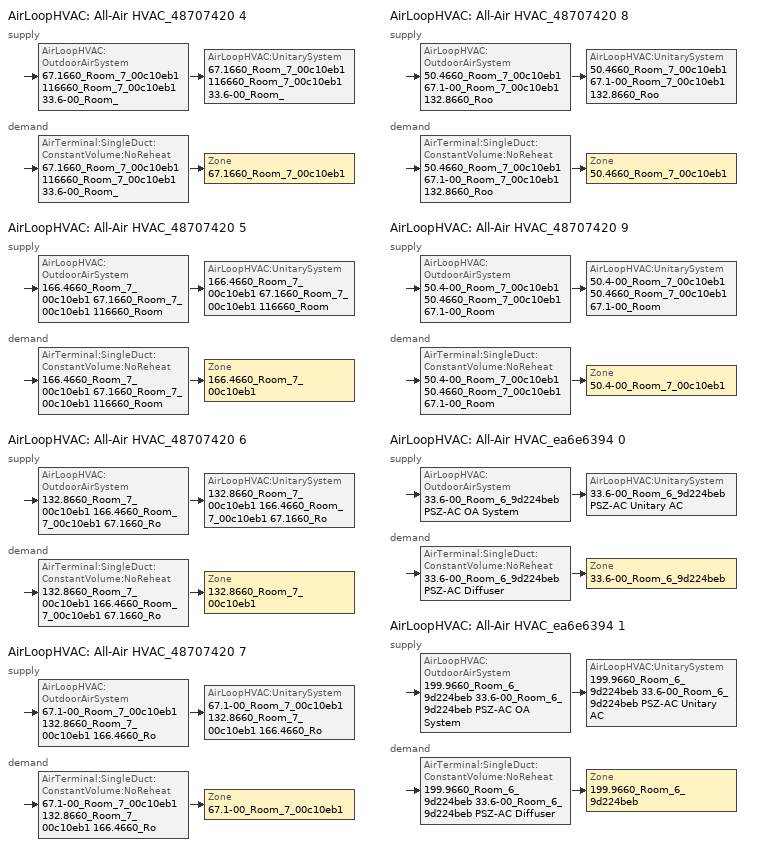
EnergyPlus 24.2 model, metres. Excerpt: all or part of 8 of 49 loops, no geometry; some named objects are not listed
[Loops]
AirLoopHVAC 'All-Air HVAC_48707420 4'
 supply: AirLoopHVAC:OutdoorAirSystem '67.1660_Room_7_00c10eb1 116660_Room_7_00c10eb1 33.6-00_Room_7_00c10eb1 16.8-00_Room_7_00c10eb1 33.6660_Room_7_00c10eb1 PSZ-AC OA System' > AirLoopHVAC:UnitarySystem '67.1660_Room_7_00c10eb1 116660_Room_7_00c10eb1 33.6-00_Room_7_00c10eb1 16.8-00_Room_7_00c10eb1 33.6660_Room_7_00c10eb1 PSZ-AC Unitary AC'
 demand: AirTerminal:SingleDuct:ConstantVolume:NoReheat '67.1660_Room_7_00c10eb1 116660_Room_7_00c10eb1 33.6-00_Room_7_00c10eb1 16.8-00_Room_7_00c10eb1 33.6660_Room_7_00c10eb1 PSZ-AC Diffuser' > Zone '67.1660_Room_7_00c10eb1'
AirLoopHVAC 'All-Air HVAC_48707420 5'
 supply: AirLoopHVAC:OutdoorAirSystem '166.4660_Room_7_00c10eb1 67.1660_Room_7_00c10eb1 116660_Room_7_00c10eb1 33.6-00_Room_7_00c10eb1 16.8-00_Room_7_00c10eb1 33.6660_Room_7_00c10eb1 PSZ-AC OA System' > AirLoopHVAC:UnitarySystem '166.4660_Room_7_00c10eb1 67.1660_Room_7_00c10eb1 116660_Room_7_00c10eb1 33.6-00_Room_7_00c10eb1 16.8-00_Room_7_00c10eb1 33.6660_Room_7_00c10eb1 PSZ-AC Unitary AC'
 demand: AirTerminal:SingleDuct:ConstantVolume:NoReheat '166.4660_Room_7_00c10eb1 67.1660_Room_7_00c10eb1 116660_Room_7_00c10eb1 33.6-00_Room_7_00c10eb1 16.8-00_Room_7_00c10eb1 33.6660_Room_7_00c10eb1 PSZ-AC Diffuser' > Zone '166.4660_Room_7_00c10eb1'
AirLoopHVAC 'All-Air HVAC_48707420 6'
 supply: AirLoopHVAC:OutdoorAirSystem '132.8660_Room_7_00c10eb1 166.4660_Room_7_00c10eb1 67.1660_Room_7_00c10eb1 116660_Room_7_00c10eb1 33.6-00_Room_7_00c10eb1 16.8-00_Room_7_00c10eb1 33.6660_Room_7_00c10eb1 PSZ-AC OA System' > AirLoopHVAC:UnitarySystem '132.8660_Room_7_00c10eb1 166.4660_Room_7_00c10eb1 67.1660_Room_7_00c10eb1 116660_Room_7_00c10eb1 33.6-00_Room_7_00c10eb1 16.8-00_Room_7_00c10eb1 33.6660_Room_7_00c10eb1 PSZ-AC Unitary AC'
 demand: AirTerminal:SingleDuct:ConstantVolume:NoReheat '132.8660_Room_7_00c10eb1 166.4660_Room_7_00c10eb1 67.1660_Room_7_00c10eb1 116660_Room_7_00c10eb1 33.6-00_Room_7_00c10eb1 16.8-00_Room_7_00c10eb1 33.6660_Room_7_00c10eb1 PSZ-AC Diffuser' > Zone '132.8660_Room_7_00c10eb1'
AirLoopHVAC 'All-Air HVAC_48707420 7'
 supply: AirLoopHVAC:OutdoorAirSystem '67.1-00_Room_7_00c10eb1 132.8660_Room_7_00c10eb1 166.4660_Room_7_00c10eb1 67.1660_Room_7_00c10eb1 116660_Room_7_00c10eb1 33.6-00_Room_7_00c10eb1 16.8-00_Room_7_00c10eb1 33.6660_Room_7_00c10eb1 PSZ-AC OA System' > AirLoopHVAC:UnitarySystem '67.1-00_Room_7_00c10eb1 132.8660_Room_7_00c10eb1 166.4660_Room_7_00c10eb1 67.1660_Room_7_00c10eb1 116660_Room_7_00c10eb1 33.6-00_Room_7_00c10eb1 16.8-00_Room_7_00c10eb1 33.6660_Room_7_00c10eb1 PSZ-AC Unitary AC'
 demand: AirTerminal:SingleDuct:ConstantVolume:NoReheat '67.1-00_Room_7_00c10eb1 132.8660_Room_7_00c10eb1 166.4660_Room_7_00c10eb1 67.1660_Room_7_00c10eb1 116660_Room_7_00c10eb1 33.6-00_Room_7_00c10eb1 16.8-00_Room_7_00c10eb1 33.6660_Room_7_00c10eb1 PSZ-AC Diffuser' > Zone '67.1-00_Room_7_00c10eb1'
AirLoopHVAC 'All-Air HVAC_48707420 8'
 supply: AirLoopHVAC:OutdoorAirSystem '50.4660_Room_7_00c10eb1 67.1-00_Room_7_00c10eb1 132.8660_Room_7_00c10eb1 166.4660_Room_7_00c10eb1 67.1660_Room_7_00c10eb1 116660_Room_7_00c10eb1 33.6-00_Room_7_00c10eb1 16.8-00_Room_7_00c10eb1 33.6660_Room_7_00c10eb1 PSZ-AC OA System' > AirLoopHVAC:UnitarySystem '50.4660_Room_7_00c10eb1 67.1-00_Room_7_00c10eb1 132.8660_Room_7_00c10eb1 166.4660_Room_7_00c10eb1 67.1660_Room_7_00c10eb1 116660_Room_7_00c10eb1 33.6-00_Room_7_00c10eb1 16.8-00_Room_7_00c10eb1 33.6660_Room_7_00c10eb1 PSZ-AC Unitary AC'
 demand: AirTerminal:SingleDuct:ConstantVolume:NoReheat '50.4660_Room_7_00c10eb1 67.1-00_Room_7_00c10eb1 132.8660_Room_7_00c10eb1 166.4660_Room_7_00c10eb1 67.1660_Room_7_00c10eb1 116660_Room_7_00c10eb1 33.6-00_Room_7_00c10eb1 16.8-00_Room_7_00c10eb1 33.6660_Room_7_00c10eb1 PSZ-AC Diffuser' > Zone '50.4660_Room_7_00c10eb1'
AirLoopHVAC 'All-Air HVAC_48707420 9'
 supply: AirLoopHVAC:OutdoorAirSystem '50.4-00_Room_7_00c10eb1 50.4660_Room_7_00c10eb1 67.1-00_Room_7_00c10eb1 132.8660_Room_7_00c10eb1 166.4660_Room_7_00c10eb1 67.1660_Room_7_00c10eb1 116660_Room_7_00c10eb1 33.6-00_Room_7_00c10eb1 16.8-00_Room_7_00c10eb1 33.6660_Room_7_00c10eb1 PSZ-AC OA System' > AirLoopHVAC:UnitarySystem '50.4-00_Room_7_00c10eb1 50.4660_Room_7_00c10eb1 67.1-00_Room_7_00c10eb1 132.8660_Room_7_00c10eb1 166.4660_Room_7_00c10eb1 67.1660_Room_7_00c10eb1 116660_Room_7_00c10eb1 33.6-00_Room_7_00c10eb1 16.8-00_Room_7_00c10eb1 33.6660_Room_7_00c10eb1 PSZ-AC Unitary AC'
 demand: AirTerminal:SingleDuct:ConstantVolume:NoReheat '50.4-00_Room_7_00c10eb1 50.4660_Room_7_00c10eb1 67.1-00_Room_7_00c10eb1 132.8660_Room_7_00c10eb1 166.4660_Room_7_00c10eb1 67.1660_Room_7_00c10eb1 116660_Room_7_00c10eb1 33.6-00_Room_7_00c10eb1 16.8-00_Room_7_00c10eb1 33.6660_Room_7_00c10eb1 PSZ-AC Diffuser' > Zone '50.4-00_Room_7_00c10eb1'
AirLoopHVAC 'All-Air HVAC_ea6e6394 0'
 supply: AirLoopHVAC:OutdoorAirSystem '33.6-00_Room_6_9d224beb PSZ-AC OA System' > AirLoopHVAC:UnitarySystem '33.6-00_Room_6_9d224beb PSZ-AC Unitary AC'
 demand: AirTerminal:SingleDuct:ConstantVolume:NoReheat '33.6-00_Room_6_9d224beb PSZ-AC Diffuser' > Zone '33.6-00_Room_6_9d224beb'
AirLoopHVAC 'All-Air HVAC_ea6e6394 1'
 supply: AirLoopHVAC:OutdoorAirSystem '199.9660_Room_6_9d224beb 33.6-00_Room_6_9d224beb PSZ-AC OA System' > AirLoopHVAC:UnitarySystem '199.9660_Room_6_9d224beb 33.6-00_Room_6_9d224beb PSZ-AC Unitary AC'
 demand: AirTerminal:SingleDuct:ConstantVolume:NoReheat '199.9660_Room_6_9d224beb 33.6-00_Room_6_9d224beb PSZ-AC Diffuser' > Zone '199.9660_Room_6_9d224beb'
[ZoneControl:Thermostat] Temperature Difference Between Cutout And Setpoint {deltaC}=0
Name | Zone or ZoneList | Control Type Schedule | Control 1
132.8660_Room_7_00c10eb1 Thermostat | 132.8660_Room_7_00c10eb1 | 132.8660_Room_7_00c10eb1 Thermostat Schedule | Setpoint_bbafeea7..132.8660_Room_7_00c10eb1
166.4660_Room_7_00c10eb1 Thermostat | 166.4660_Room_7_00c10eb1 | 166.4660_Room_7_00c10eb1 Thermostat Schedule | Setpoint_bbafeea7..166.4660_Room_7_00c10eb1
199.9660_Room_6_9d224beb Thermostat | 199.9660_Room_6_9d224beb | 199.9660_Room_6_9d224beb Thermostat Schedule | Setpoint_bbafeea7..199.9660_Room_6_9d224beb
33.6-00_Room_6_9d224beb Thermostat | 33.6-00_Room_6_9d224beb | 33.6-00_Room_6_9d224beb Thermostat Schedule | Setpoint_bbafeea7..33.6-00_Room_6_9d224beb
50.4-00_Room_7_00c10eb1 Thermostat | 50.4-00_Room_7_00c10eb1 | 50.4-00_Room_7_00c10eb1 Thermostat Schedule | Setpoint_bbafeea7..50.4-00_Room_7_00c10eb1
50.4660_Room_7_00c10eb1 Thermostat | 50.4660_Room_7_00c10eb1 | 50.4660_Room_7_00c10eb1 Thermostat Schedule | Setpoint_bbafeea7..50.4660_Room_7_00c10eb1
67.1-00_Room_7_00c10eb1 Thermostat | 67.1-00_Room_7_00c10eb1 | 67.1-00_Room_7_00c10eb1 Thermostat Schedule | Setpoint_bbafeea7..67.1-00_Room_7_00c10eb1
67.1660_Room_7_00c10eb1 Thermostat | 67.1660_Room_7_00c10eb1 | 67.1660_Room_7_00c10eb1 Thermostat Schedule | Setpoint_bbafeea7..67.1660_Room_7_00c10eb1
[ThermostatSetpoint:DualSetpoint] Heating Setpoint Temperature Schedule=17_heating_sch; Cooling Setpoint Temperature Schedule=17_cooling_sch
Setpoint_bbafeea7..132.8660_Room_7_00c10eb1; Setpoint_bbafeea7..166.4660_Room_7_00c10eb1; Setpoint_bbafeea7..199.9660_Room_6_9d224beb; Setpoint_bbafeea7..33.6-00_Room_6_9d224beb; Setpoint_bbafeea7..50.4-00_Room_7_00c10eb1; Setpoint_bbafeea7..50.4660_Room_7_00c10eb1; Setpoint_bbafeea7..67.1-00_Room_7_00c10eb1; Setpoint_bbafeea7..67.1660_Room_7_00c10eb1
[AirTerminal:SingleDuct:ConstantVolume:NoReheat] Availability Schedule=Always On Discrete; Maximum Air Flow Rate {m3/s}=AutoSize
132.8660_Room_7_00c10eb1 166.4660_Room_7_00c10eb1 67.1660_Room_7_00c10eb1 116660_Room_7_00c10eb1 33.6-00_Room_7_00c10eb1 16.8-00_Room_7_00c10eb1 33.6660_Room_7_00c10eb1 PSZ-AC Diffuser; 166.4660_Room_7_00c10eb1 67.1660_Room_7_00c10eb1 116660_Room_7_00c10eb1 33.6-00_Room_7_00c10eb1 16.8-00_Room_7_00c10eb1 33.6660_Room_7_00c10eb1 PSZ-AC Diffuser; 199.9660_Room_6_9d224beb 33.6-00_Room_6_9d224beb PSZ-AC Diffuser; 33.6-00_Room_6_9d224beb PSZ-AC Diffuser; 50.4-00_Room_7_00c10eb1 50.4660_Room_7_00c10eb1 67.1-00_Room_7_00c10eb1 132.8660_Room_7_00c10eb1 166.4660_Room_7_00c10eb1 67.1660_Room_7_00c10eb1 116660_Room_7_00c10eb1 33.6-00_Room_7_00c10eb1 16.8-00_Room_7_00c10eb1 33.6660_Room_7_00c10eb1 PSZ-AC Diffuser; 50.4660_Room_7_00c10eb1 67.1-00_Room_7_00c10eb1 132.8660_Room_7_00c10eb1 166.4660_Room_7_00c10eb1 67.1660_Room_7_00c10eb1 116660_Room_7_00c10eb1 33.6-00_Room_7_00c10eb1 16.8-00_Room_7_00c10eb1 33.6660_Room_7_00c10eb1 PSZ-AC Diffuser; 67.1-00_Room_7_00c10eb1 132.8660_Room_7_00c10eb1 166.4660_Room_7_00c10eb1 67.1660_Room_7_00c10eb1 116660_Room_7_00c10eb1 33.6-00_Room_7_00c10eb1 16.8-00_Room_7_00c10eb1 33.6660_Room_7_00c10eb1 PSZ-AC Diffuser; 67.1660_Room_7_00c10eb1 116660_Room_7_00c10eb1 33.6-00_Room_7_00c10eb1 16.8-00_Room_7_00c10eb1 33.6660_Room_7_00c10eb1 PSZ-AC Diffuser
[Zone equipment]
132.8660_Room_7_00c10eb1: 132.8660_Room_7_00c10eb1 166.4660_Room_7_00c10eb1 67.1660_Room_7_00c10eb1 116660_Room_7_00c10eb1 33.6-00_Room_7_00c10eb1 16.8-00_Room_7_00c10eb1 33.6660_Room_7_00c10eb1 PSZ-AC Diffuser
166.4660_Room_7_00c10eb1: 166.4660_Room_7_00c10eb1 67.1660_Room_7_00c10eb1 116660_Room_7_00c10eb1 33.6-00_Room_7_00c10eb1 16.8-00_Room_7_00c10eb1 33.6660_Room_7_00c10eb1 PSZ-AC Diffuser
199.9660_Room_6_9d224beb: 199.9660_Room_6_9d224beb 33.6-00_Room_6_9d224beb PSZ-AC Diffuser
33.6-00_Room_6_9d224beb: 33.6-00_Room_6_9d224beb PSZ-AC Diffuser
50.4-00_Room_7_00c10eb1: 50.4-00_Room_7_00c10eb1 50.4660_Room_7_00c10eb1 67.1-00_Room_7_00c10eb1 132.8660_Room_7_00c10eb1 166.4660_Room_7_00c10eb1 67.1660_Room_7_00c10eb1 116660_Room_7_00c10eb1 33.6-00_Room_7_00c10eb1 16.8-00_Room_7_00c10eb1 33.6660_Room_7_00c10eb1 PSZ-AC Diffuser
50.4660_Room_7_00c10eb1: 50.4660_Room_7_00c10eb1 67.1-00_Room_7_00c10eb1 132.8660_Room_7_00c10eb1 166.4660_Room_7_00c10eb1 67.1660_Room_7_00c10eb1 116660_Room_7_00c10eb1 33.6-00_Room_7_00c10eb1 16.8-00_Room_7_00c10eb1 33.6660_Room_7_00c10eb1 PSZ-AC Diffuser
67.1-00_Room_7_00c10eb1: 67.1-00_Room_7_00c10eb1 132.8660_Room_7_00c10eb1 166.4660_Room_7_00c10eb1 67.1660_Room_7_00c10eb1 116660_Room_7_00c10eb1 33.6-00_Room_7_00c10eb1 16.8-00_Room_7_00c10eb1 33.6660_Room_7_00c10eb1 PSZ-AC Diffuser
67.1660_Room_7_00c10eb1: 67.1660_Room_7_00c10eb1 116660_Room_7_00c10eb1 33.6-00_Room_7_00c10eb1 16.8-00_Room_7_00c10eb1 33.6660_Room_7_00c10eb1 PSZ-AC Diffuser
[Sizing:Zone] Zone Cooling Design Supply Air Temperature Input Method=SupplyAirTemperature; Zone Cooling Design Supply Air Temperature {C}=12.7778; Zone Cooling Design Supply Air Temperature Difference {deltaC}=11.11; Zone Heating Design Supply Air Temperature Input Method=SupplyAirTemperature; Zone Heating Design Supply Air Temperature {C}=50; Zone Heating Design Supply Air Temperature Difference {deltaC}=11.11; Zone Cooling Design Supply Air Humidity Ratio {kgWater/kgDryAir}=0.0085; Zone Heating Design Supply Air Humidity Ratio {kgWater/kgDryAir}=0.008; Cooling Design Air Flow Method=DesignDay; Cooling Design Air Flow Rate {m3/s}=0; Cooling Minimum Air Flow per Zone Floor Area {m3/s-m2}=0.000762; Cooling Minimum Air Flow {m3/s}=0; Cooling Minimum Air Flow Fraction=0; Heating Design Air Flow Method=DesignDay; Heating Design Air Flow Rate {m3/s}=0; Heating Maximum Air Flow per Zone Floor Area {m3/s-m2}=0.002032; Heating Maximum Air Flow {m3/s}=0.141576; Heating Maximum Air Flow Fraction=0.3; Account for Dedicated Outdoor Air System=No; Zone Load Sizing Method=Sensible Load Only No Latent Load; Zone Latent Cooling Design Supply Air Humidity Ratio Input Method=HumidityRatioDifference; Zone Cooling Design Supply Air Humidity Ratio Difference {kgWater/kgDryAir}=0.005; Zone Latent Heating Design Supply Air Humidity Ratio Input Method=HumidityRatioDifference; Zone Humidification Design Supply Air Humidity Ratio Difference {kgWater/kgDryAir}=0.005; Type of Space Sum to Use=Coincident
Name | Design Specification Outdoor Air Object
132.8660_Room_7_00c10eb1 | 132.8660_Room_7_00c10eb1 DSOA Space List
166.4660_Room_7_00c10eb1 | 166.4660_Room_7_00c10eb1 DSOA Space List
199.9660_Room_6_9d224beb | 199.9660_Room_6_9d224beb DSOA Space List
33.6-00_Room_6_9d224beb | 33.6-00_Room_6_9d224beb DSOA Space List
50.4-00_Room_7_00c10eb1 | 50.4-00_Room_7_00c10eb1 DSOA Space List
50.4660_Room_7_00c10eb1 | 50.4660_Room_7_00c10eb1 DSOA Space List
67.1-00_Room_7_00c10eb1 | 67.1-00_Room_7_00c10eb1 DSOA Space List
67.1660_Room_7_00c10eb1 | 67.1660_Room_7_00c10eb1 DSOA Space List
[Controller:MechanicalVentilation] Availability Schedule=D_ResNatVentOnCZ01_Yr; Demand Controlled Ventilation=No; System Outdoor Air Method=ZoneSum; Design Specification Outdoor Air Object Name 1=Ventilation_be4b2928
Name | Zone or ZoneList Name 1
Controller Mechanical Ventilation 31 | 132.8660_Room_7_00c10eb1
Controller Mechanical Ventilation 30 | 166.4660_Room_7_00c10eb1
Controller Mechanical Ventilation 2 | 199.9660_Room_6_9d224beb
Controller Mechanical Ventilation 1 | 33.6-00_Room_6_9d224beb
Controller Mechanical Ventilation 34 | 50.4-00_Room_7_00c10eb1
Controller Mechanical Ventilation 33 | 50.4660_Room_7_00c10eb1
Controller Mechanical Ventilation 32 | 67.1-00_Room_7_00c10eb1
Controller Mechanical Ventilation 29 | 67.1660_Room_7_00c10eb1
[DesignSpecification:OutdoorAir]
Ventilation_be4b2928: Outdoor Air Method=Sum; Outdoor Air Flow per Person {m3/s-person}=0; Outdoor Air Flow per Zone Floor Area {m3/s-m2}=0; Outdoor Air Flow per Zone {m3/s}=0.02831; Outdoor Air Flow Air Changes per Hour {1/hr}=0; Outdoor Air Schedule=D_ResNatVentOnCZ01_Yr
[DesignSpecification:OutdoorAir:SpaceList] Space Design Specification Outdoor Air Object Name 1=Ventilation_be4b2928
Name | Space Name 1
132.8660_Room_7_00c10eb1 DSOA Space List | 132.8660_Room_7_00c10eb1_Space
166.4660_Room_7_00c10eb1 DSOA Space List | 166.4660_Room_7_00c10eb1_Space
199.9660_Room_6_9d224beb DSOA Space List | 199.9660_Room_6_9d224beb_Space
33.6-00_Room_6_9d224beb DSOA Space List | 33.6-00_Room_6_9d224beb_Space
50.4-00_Room_7_00c10eb1 DSOA Space List | 50.4-00_Room_7_00c10eb1_Space
50.4660_Room_7_00c10eb1 DSOA Space List | 50.4660_Room_7_00c10eb1_Space
67.1-00_Room_7_00c10eb1 DSOA Space List | 67.1-00_Room_7_00c10eb1_Space
67.1660_Room_7_00c10eb1 DSOA Space List | 67.1660_Room_7_00c10eb1_Space
[AirLoopHVAC] Design Supply Air Flow Rate {m3/s}=AutoSize; Design Return Air Flow Fraction of Supply Air Flow=1
All-Air HVAC_48707420 4; All-Air HVAC_48707420 5; All-Air HVAC_48707420 6; All-Air HVAC_48707420 7; All-Air HVAC_48707420 8; All-Air HVAC_48707420 9; All-Air HVAC_ea6e6394 0; All-Air HVAC_ea6e6394 1
[Sizing:System] Type of Load to Size On=Sensible; Design Outdoor Air Flow Rate {m3/s}=Autosize; Central Heating Maximum System Air Flow Ratio=1; Preheat Design Temperature {C}=7.22222; Preheat Design Humidity Ratio {kgWater/kgDryAir}=0.008; Precool Design Temperature {C}=12.7778; Precool Design Humidity Ratio {kgWater/kgDryAir}=0.008; Central Cooling Design Supply Air Temperature {C}=12.7778; Central Heating Design Supply Air Temperature {C}=50; Type of Zone Sum to Use=Coincident; 100% Outdoor Air in Cooling=No; 100% Outdoor Air in Heating=No; Central Cooling Design Supply Air Humidity Ratio {kgWater/kgDryAir}=0.0085; Central Heating Design Supply Air Humidity Ratio {kgWater/kgDryAir}=0.008; Cooling Supply Air Flow Rate Method=DesignDay; Cooling Supply Air Flow Rate {m3/s}=0; Cooling Supply Air Flow Rate Per Floor Area {m3/s-m2}=0.00996765; Cooling Fraction of Autosized Cooling Supply Air Flow Rate=1; Cooling Supply Air Flow Rate Per Unit Cooling Capacity {m3/s-W}=3.94755e-05; Heating Supply Air Flow Rate Method=DesignDay; Heating Supply Air Flow Rate {m3/s}=0; Heating Supply Air Flow Rate Per Floor Area {m3/s-m2}=0.00996765; Heating Fraction of Autosized Heating Supply Air Flow Rate=1; Heating Fraction of Autosized Cooling Supply Air Flow Rate=1; Heating Supply Air Flow Rate Per Unit Heating Capacity {m3/s-W}=3.15882e-05; System Outdoor Air Method=ZoneSum; Zone Maximum Outdoor Air Fraction=1; Cooling Design Capacity Method=CoolingDesignCapacity; Cooling Design Capacity {W}=Autosize; Cooling Design Capacity Per Floor Area {W/m2}=234.7; Fraction of Autosized Cooling Design Capacity=1; Heating Design Capacity Method=HeatingDesignCapacity; Heating Design Capacity {W}=Autosize; Heating Design Capacity Per Floor Area {W/m2}=157; Fraction of Autosized Heating Design Capacity=1; Central Cooling Capacity Control Method=OnOff; Occupant Diversity=Autosize
All-Air HVAC_48707420 4; All-Air HVAC_48707420 5; All-Air HVAC_48707420 6; All-Air HVAC_48707420 7; All-Air HVAC_48707420 8; All-Air HVAC_48707420 9; All-Air HVAC_ea6e6394 0; All-Air HVAC_ea6e6394 1
[Controller:OutdoorAir] Minimum Outdoor Air Flow Rate {m3/s}=Autosize; Maximum Outdoor Air Flow Rate {m3/s}=Autosize; Economizer Control Type=NoEconomizer; Economizer Control Action Type=ModulateFlow; Economizer Maximum Limit Dry-Bulb Temperature {C}=28; Economizer Maximum Limit Enthalpy {J/kg}=64000; Lockout Type=NoLockout; Minimum Limit Type=FixedMinimum; Minimum Outdoor Air Schedule=D_ResNatVentOnCZ01_Yr; High Humidity Control=No; High Humidity Outdoor Air Flow Ratio=1; Control High Indoor Humidity Based on Outdoor Humidity Ratio=Yes; Heat Recovery Bypass Control Type=BypassWhenWithinEconomizerLimits; Economizer Operation Staging=InterlockedWithMechanicalCooling
Name | Mechanical Ventilation Controller
67.1660_Room_7_00c10eb1 116660_Room_7_00c10eb1 33.6-00_Room_7_00c10eb1 16.8-00_Room_7_00c10eb1 33.6660_Room_7_00c10eb1 PSZ-AC OA System Controller | Controller Mechanical Ventilation 29
166.4660_Room_7_00c10eb1 67.1660_Room_7_00c10eb1 116660_Room_7_00c10eb1 33.6-00_Room_7_00c10eb1 16.8-00_Room_7_00c10eb1 33.6660_Room_7_00c10eb1 PSZ-AC OA System Controller | Controller Mechanical Ventilation 30
132.8660_Room_7_00c10eb1 166.4660_Room_7_00c10eb1 67.1660_Room_7_00c10eb1 116660_Room_7_00c10eb1 33.6-00_Room_7_00c10eb1 16.8-00_Room_7_00c10eb1 33.6660_Room_7_00c10eb1 PSZ-AC OA System Controller | Controller Mechanical Ventilation 31
67.1-00_Room_7_00c10eb1 132.8660_Room_7_00c10eb1 166.4660_Room_7_00c10eb1 67.1660_Room_7_00c10eb1 116660_Room_7_00c10eb1 33.6-00_Room_7_00c10eb1 16.8-00_Room_7_00c10eb1 33.6660_Room_7_00c10eb1 PSZ-AC OA System Controller | Controller Mechanical Ventilation 32
50.4660_Room_7_00c10eb1 67.1-00_Room_7_00c10eb1 132.8660_Room_7_00c10eb1 166.4660_Room_7_00c10eb1 67.1660_Room_7_00c10eb1 116660_Room_7_00c10eb1 33.6-00_Room_7_00c10eb1 16.8-00_Room_7_00c10eb1 33.6660_Room_7_00c10eb1 PSZ-AC OA System Controller | Controller Mechanical Ventilation 33
50.4-00_Room_7_00c10eb1 50.4660_Room_7_00c10eb1 67.1-00_Room_7_00c10eb1 132.8660_Room_7_00c10eb1 166.4660_Room_7_00c10eb1 67.1660_Room_7_00c10eb1 116660_Room_7_00c10eb1 33.6-00_Room_7_00c10eb1 16.8-00_Room_7_00c10eb1 33.6660_Room_7_00c10eb1 PSZ-AC OA System Controller | Controller Mechanical Ventilation 34
33.6-00_Room_6_9d224beb PSZ-AC OA System Controller | Controller Mechanical Ventilation 1
199.9660_Room_6_9d224beb 33.6-00_Room_6_9d224beb PSZ-AC OA System Controller | Controller Mechanical Ventilation 2
[SetpointManager:MixedAir] Control Variable=Temperature
Name | Setpoint Node or NodeList
All-Air HVAC_48707420 4 Mixed Air Node OS Default SPM | All-Air HVAC_48707420 4 Mixed Air Node
All-Air HVAC_48707420 5 Mixed Air Node OS Default SPM | All-Air HVAC_48707420 5 Mixed Air Node
All-Air HVAC_48707420 6 Mixed Air Node OS Default SPM | All-Air HVAC_48707420 6 Mixed Air Node
All-Air HVAC_48707420 7 Mixed Air Node OS Default SPM | All-Air HVAC_48707420 7 Mixed Air Node
All-Air HVAC_48707420 8 Mixed Air Node OS Default SPM | All-Air HVAC_48707420 8 Mixed Air Node
All-Air HVAC_48707420 9 Mixed Air Node OS Default SPM | All-Air HVAC_48707420 9 Mixed Air Node
All-Air HVAC_ea6e6394 0 Mixed Air Node OS Default SPM | All-Air HVAC_ea6e6394 0 Mixed Air Node
All-Air HVAC_ea6e6394 1 Mixed Air Node OS Default SPM | All-Air HVAC_ea6e6394 1 Mixed Air Node
[AirLoopHVAC:UnitarySystem] Control Type=Load; Dehumidification Control Type=None; Availability Schedule=Always On Discrete; Fan Placement=DrawThrough; Supply Air Fan Operating Mode Schedule=Always On Discrete; DX Heating Coil Sizing Ratio=1; Use DOAS DX Cooling Coil=No; Minimum Supply Air Temperature {C}=2; Latent Load Control=SensibleOnlyLoadControl; Cooling Supply Air Flow Rate Method=SupplyAirFlowRate; Cooling Supply Air Flow Rate {m3/s}=Autosize; Heating Supply Air Flow Rate Method=SupplyAirFlowRate; Heating Supply Air Flow Rate {m3/s}=Autosize; No Load Supply Air Flow Rate Method=None; No Load Supply Air Flow Rate Control Set To Low Speed=Yes; Maximum Supply Air Temperature {C}=80; Maximum Outdoor Dry-Bulb Temperature for Supplemental Heater Operation {C}=21; Ancillary On-Cycle Electric Power {W}=0; Ancillary Off-Cycle Electric Power {W}=0
Name | Controlling Zone or Thermostat Location | Supply Fan | Heating Coil | Cooling Coil | Supplemental Heating Coil
67.1660_Room_7_00c10eb1 116660_Room_7_00c10eb1 33.6-00_Room_7_00c10eb1 16.8-00_Room_7_00c10eb1 33.6660_Room_7_00c10eb1 PSZ-AC Unitary AC | 67.1660_Room_7_00c10eb1 | 67.1660_Room_7_00c10eb1 116660_Room_7_00c10eb1 33.6-00_Room_7_00c10eb1 16.8-00_Room_7_00c10eb1 33.6660_Room_7_00c10eb1 PSZ-AC Fan | 67.1660_Room_7_00c10eb1 116660_Room_7_00c10eb1 33.6-00_Room_7_00c10eb1 16.8-00_Room_7_00c10eb1 33.6660_Room_7_00c10eb1 PSZ-AC Electric Htg Coil | 67.1660_Room_7_00c10eb1 116660_Room_7_00c10eb1 33.6-00_Room_7_00c10eb1 16.8-00_Room_7_00c10eb1 33.6660_Room_7_00c10eb1 PSZ-AC 1spd DX AC Clg Coil | 67.1660_Room_7_00c10eb1 116660_Room_7_00c10eb1 33.6-00_Room_7_00c10eb1 16.8-00_Room_7_00c10eb1 33.6660_Room_7_00c10eb1 PSZ-AC No Heat
166.4660_Room_7_00c10eb1 67.1660_Room_7_00c10eb1 116660_Room_7_00c10eb1 33.6-00_Room_7_00c10eb1 16.8-00_Room_7_00c10eb1 33.6660_Room_7_00c10eb1 PSZ-AC Unitary AC | 166.4660_Room_7_00c10eb1 | 166.4660_Room_7_00c10eb1 67.1660_Room_7_00c10eb1 116660_Room_7_00c10eb1 33.6-00_Room_7_00c10eb1 16.8-00_Room_7_00c10eb1 33.6660_Room_7_00c10eb1 PSZ-AC Fan | 166.4660_Room_7_00c10eb1 67.1660_Room_7_00c10eb1 116660_Room_7_00c10eb1 33.6-00_Room_7_00c10eb1 16.8-00_Room_7_00c10eb1 33.6660_Room_7_00c10eb1 PSZ-AC Electric Htg Coil | 166.4660_Room_7_00c10eb1 67.1660_Room_7_00c10eb1 116660_Room_7_00c10eb1 33.6-00_Room_7_00c10eb1 16.8-00_Room_7_00c10eb1 33.6660_Room_7_00c10eb1 PSZ-AC 1spd DX AC Clg Coil | 166.4660_Room_7_00c10eb1 67.1660_Room_7_00c10eb1 116660_Room_7_00c10eb1 33.6-00_Room_7_00c10eb1 16.8-00_Room_7_00c10eb1 33.6660_Room_7_00c10eb1 PSZ-AC No Heat
132.8660_Room_7_00c10eb1 166.4660_Room_7_00c10eb1 67.1660_Room_7_00c10eb1 116660_Room_7_00c10eb1 33.6-00_Room_7_00c10eb1 16.8-00_Room_7_00c10eb1 33.6660_Room_7_00c10eb1 PSZ-AC Unitary AC | 132.8660_Room_7_00c10eb1 | 132.8660_Room_7_00c10eb1 166.4660_Room_7_00c10eb1 67.1660_Room_7_00c10eb1 116660_Room_7_00c10eb1 33.6-00_Room_7_00c10eb1 16.8-00_Room_7_00c10eb1 33.6660_Room_7_00c10eb1 PSZ-AC Fan | 132.8660_Room_7_00c10eb1 166.4660_Room_7_00c10eb1 67.1660_Room_7_00c10eb1 116660_Room_7_00c10eb1 33.6-00_Room_7_00c10eb1 16.8-00_Room_7_00c10eb1 33.6660_Room_7_00c10eb1 PSZ-AC Electric Htg Coil | 132.8660_Room_7_00c10eb1 166.4660_Room_7_00c10eb1 67.1660_Room_7_00c10eb1 116660_Room_7_00c10eb1 33.6-00_Room_7_00c10eb1 16.8-00_Room_7_00c10eb1 33.6660_Room_7_00c10eb1 PSZ-AC 1spd DX AC Clg Coil | 132.8660_Room_7_00c10eb1 166.4660_Room_7_00c10eb1 67.1660_Room_7_00c10eb1 116660_Room_7_00c10eb1 33.6-00_Room_7_00c10eb1 16.8-00_Room_7_00c10eb1 33.6660_Room_7_00c10eb1 PSZ-AC No Heat
67.1-00_Room_7_00c10eb1 132.8660_Room_7_00c10eb1 166.4660_Room_7_00c10eb1 67.1660_Room_7_00c10eb1 116660_Room_7_00c10eb1 33.6-00_Room_7_00c10eb1 16.8-00_Room_7_00c10eb1 33.6660_Room_7_00c10eb1 PSZ-AC Unitary AC | 67.1-00_Room_7_00c10eb1 | 67.1-00_Room_7_00c10eb1 132.8660_Room_7_00c10eb1 166.4660_Room_7_00c10eb1 67.1660_Room_7_00c10eb1 116660_Room_7_00c10eb1 33.6-00_Room_7_00c10eb1 16.8-00_Room_7_00c10eb1 33.6660_Room_7_00c10eb1 PSZ-AC Fan | 67.1-00_Room_7_00c10eb1 132.8660_Room_7_00c10eb1 166.4660_Room_7_00c10eb1 67.1660_Room_7_00c10eb1 116660_Room_7_00c10eb1 33.6-00_Room_7_00c10eb1 16.8-00_Room_7_00c10eb1 33.6660_Room_7_00c10eb1 PSZ-AC Electric Htg Coil | 67.1-00_Room_7_00c10eb1 132.8660_Room_7_00c10eb1 166.4660_Room_7_00c10eb1 67.1660_Room_7_00c10eb1 116660_Room_7_00c10eb1 33.6-00_Room_7_00c10eb1 16.8-00_Room_7_00c10eb1 33.6660_Room_7_00c10eb1 PSZ-AC 1spd DX AC Clg Coil | 67.1-00_Room_7_00c10eb1 132.8660_Room_7_00c10eb1 166.4660_Room_7_00c10eb1 67.1660_Room_7_00c10eb1 116660_Room_7_00c10eb1 33.6-00_Room_7_00c10eb1 16.8-00_Room_7_00c10eb1 33.6660_Room_7_00c10eb1 PSZ-AC No Heat
50.4660_Room_7_00c10eb1 67.1-00_Room_7_00c10eb1 132.8660_Room_7_00c10eb1 166.4660_Room_7_00c10eb1 67.1660_Room_7_00c10eb1 116660_Room_7_00c10eb1 33.6-00_Room_7_00c10eb1 16.8-00_Room_7_00c10eb1 33.6660_Room_7_00c10eb1 PSZ-AC Unitary AC | 50.4660_Room_7_00c10eb1 | 50.4660_Room_7_00c10eb1 67.1-00_Room_7_00c10eb1 132.8660_Room_7_00c10eb1 166.4660_Room_7_00c10eb1 67.1660_Room_7_00c10eb1 116660_Room_7_00c10eb1 33.6-00_Room_7_00c10eb1 16.8-00_Room_7_00c10eb1 33.6660_Room_7_00c10eb1 PSZ-AC Fan | 50.4660_Room_7_00c10eb1 67.1-00_Room_7_00c10eb1 132.8660_Room_7_00c10eb1 166.4660_Room_7_00c10eb1 67.1660_Room_7_00c10eb1 116660_Room_7_00c10eb1 33.6-00_Room_7_00c10eb1 16.8-00_Room_7_00c10eb1 33.6660_Room_7_00c10eb1 PSZ-AC Electric Htg Coil | 50.4660_Room_7_00c10eb1 67.1-00_Room_7_00c10eb1 132.8660_Room_7_00c10eb1 166.4660_Room_7_00c10eb1 67.1660_Room_7_00c10eb1 116660_Room_7_00c10eb1 33.6-00_Room_7_00c10eb1 16.8-00_Room_7_00c10eb1 33.6660_Room_7_00c10eb1 PSZ-AC 1spd DX AC Clg Coil | 50.4660_Room_7_00c10eb1 67.1-00_Room_7_00c10eb1 132.8660_Room_7_00c10eb1 166.4660_Room_7_00c10eb1 67.1660_Room_7_00c10eb1 116660_Room_7_00c10eb1 33.6-00_Room_7_00c10eb1 16.8-00_Room_7_00c10eb1 33.6660_Room_7_00c10eb1 PSZ-AC No Heat
50.4-00_Room_7_00c10eb1 50.4660_Room_7_00c10eb1 67.1-00_Room_7_00c10eb1 132.8660_Room_7_00c10eb1 166.4660_Room_7_00c10eb1 67.1660_Room_7_00c10eb1 116660_Room_7_00c10eb1 33.6-00_Room_7_00c10eb1 16.8-00_Room_7_00c10eb1 33.6660_Room_7_00c10eb1 PSZ-AC Unitary AC | 50.4-00_Room_7_00c10eb1 | 50.4-00_Room_7_00c10eb1 50.4660_Room_7_00c10eb1 67.1-00_Room_7_00c10eb1 132.8660_Room_7_00c10eb1 166.4660_Room_7_00c10eb1 67.1660_Room_7_00c10eb1 116660_Room_7_00c10eb1 33.6-00_Room_7_00c10eb1 16.8-00_Room_7_00c10eb1 33.6660_Room_7_00c10eb1 PSZ-AC Fan | 50.4-00_Room_7_00c10eb1 50.4660_Room_7_00c10eb1 67.1-00_Room_7_00c10eb1 132.8660_Room_7_00c10eb1 166.4660_Room_7_00c10eb1 67.1660_Room_7_00c10eb1 116660_Room_7_00c10eb1 33.6-00_Room_7_00c10eb1 16.8-00_Room_7_00c10eb1 33.6660_Room_7_00c10eb1 PSZ-AC Electric Htg Coil | 50.4-00_Room_7_00c10eb1 50.4660_Room_7_00c10eb1 67.1-00_Room_7_00c10eb1 132.8660_Room_7_00c10eb1 166.4660_Room_7_00c10eb1 67.1660_Room_7_00c10eb1 116660_Room_7_00c10eb1 33.6-00_Room_7_00c10eb1 16.8-00_Room_7_00c10eb1 33.6660_Room_7_00c10eb1 PSZ-AC 1spd DX AC Clg Coil | 50.4-00_Room_7_00c10eb1 50.4660_Room_7_00c10eb1 67.1-00_Room_7_00c10eb1 132.8660_Room_7_00c10eb1 166.4660_Room_7_00c10eb1 67.1660_Room_7_00c10eb1 116660_Room_7_00c10eb1 33.6-00_Room_7_00c10eb1 16.8-00_Room_7_00c10eb1 33.6660_Room_7_00c10eb1 PSZ-AC No Heat
33.6-00_Room_6_9d224beb PSZ-AC Unitary AC | 33.6-00_Room_6_9d224beb | 33.6-00_Room_6_9d224beb PSZ-AC Fan | 33.6-00_Room_6_9d224beb PSZ-AC Electric Htg Coil | 33.6-00_Room_6_9d224beb PSZ-AC 1spd DX AC Clg Coil | 33.6-00_Room_6_9d224beb PSZ-AC No Heat
199.9660_Room_6_9d224beb 33.6-00_Room_6_9d224beb PSZ-AC Unitary AC | 199.9660_Room_6_9d224beb | 199.9660_Room_6_9d224beb 33.6-00_Room_6_9d224beb PSZ-AC Fan | 199.9660_Room_6_9d224beb 33.6-00_Room_6_9d224beb PSZ-AC Electric Htg Coil | 199.9660_Room_6_9d224beb 33.6-00_Room_6_9d224beb PSZ-AC 1spd DX AC Clg Coil | 199.9660_Room_6_9d224beb 33.6-00_Room_6_9d224beb PSZ-AC No Heat
[Fan:OnOff] Availability Schedule=Always On Discrete; Fan Total Efficiency=0.54; Pressure Rise {Pa}=622.099; Maximum Flow Rate {m3/s}=Autosize; Motor Efficiency=0.9; Motor In Airstream Fraction=1
Name | Fan Power Ratio Function of Speed Ratio Curve | Fan Efficiency Ratio Function of Speed Ratio Curve
67.1660_Room_7_00c10eb1 116660_Room_7_00c10eb1 33.6-00_Room_7_00c10eb1 16.8-00_Room_7_00c10eb1 33.6660_Room_7_00c10eb1 PSZ-AC Fan | Fan On Off Power Curve 28 | Fan On Off Efficiency Curve 28
166.4660_Room_7_00c10eb1 67.1660_Room_7_00c10eb1 116660_Room_7_00c10eb1 33.6-00_Room_7_00c10eb1 16.8-00_Room_7_00c10eb1 33.6660_Room_7_00c10eb1 PSZ-AC Fan | Fan On Off Power Curve 29 | Fan On Off Efficiency Curve 29
132.8660_Room_7_00c10eb1 166.4660_Room_7_00c10eb1 67.1660_Room_7_00c10eb1 116660_Room_7_00c10eb1 33.6-00_Room_7_00c10eb1 16.8-00_Room_7_00c10eb1 33.6660_Room_7_00c10eb1 PSZ-AC Fan | Fan On Off Power Curve 30 | Fan On Off Efficiency Curve 30
67.1-00_Room_7_00c10eb1 132.8660_Room_7_00c10eb1 166.4660_Room_7_00c10eb1 67.1660_Room_7_00c10eb1 116660_Room_7_00c10eb1 33.6-00_Room_7_00c10eb1 16.8-00_Room_7_00c10eb1 33.6660_Room_7_00c10eb1 PSZ-AC Fan | Fan On Off Power Curve 31 | Fan On Off Efficiency Curve 31
50.4660_Room_7_00c10eb1 67.1-00_Room_7_00c10eb1 132.8660_Room_7_00c10eb1 166.4660_Room_7_00c10eb1 67.1660_Room_7_00c10eb1 116660_Room_7_00c10eb1 33.6-00_Room_7_00c10eb1 16.8-00_Room_7_00c10eb1 33.6660_Room_7_00c10eb1 PSZ-AC Fan | Fan On Off Power Curve 32 | Fan On Off Efficiency Curve 32
50.4-00_Room_7_00c10eb1 50.4660_Room_7_00c10eb1 67.1-00_Room_7_00c10eb1 132.8660_Room_7_00c10eb1 166.4660_Room_7_00c10eb1 67.1660_Room_7_00c10eb1 116660_Room_7_00c10eb1 33.6-00_Room_7_00c10eb1 16.8-00_Room_7_00c10eb1 33.6660_Room_7_00c10eb1 PSZ-AC Fan | Fan On Off Power Curve 33 | Fan On Off Efficiency Curve 33
33.6-00_Room_6_9d224beb PSZ-AC Fan | Fan On Off Power Curve | Fan On Off Efficiency Curve
199.9660_Room_6_9d224beb 33.6-00_Room_6_9d224beb PSZ-AC Fan | Fan On Off Power Curve 1 | Fan On Off Efficiency Curve 1
[Coil:Heating:Electric] Efficiency=1
Name | Availability Schedule | Nominal Capacity {W}
67.1660_Room_7_00c10eb1 116660_Room_7_00c10eb1 33.6-00_Room_7_00c10eb1 16.8-00_Room_7_00c10eb1 33.6660_Room_7_00c10eb1 PSZ-AC Electric Htg Coil; 166.4660_Room_7_00c10eb1 67.1660_Room_7_00c10eb1 116660_Room_7_00c10eb1 33.6-00_Room_7_00c10eb1 16.8-00_Room_7_00c10eb1 33.6660_Room_7_00c10eb1 PSZ-AC Electric Htg Coil; 132.8660_Room_7_00c10eb1 166.4660_Room_7_00c10eb1 67.1660_Room_7_00c10eb1 116660_Room_7_00c10eb1 33.6-00_Room_7_00c10eb1 16.8-00_Room_7_00c10eb1 33.6660_Room_7_00c10eb1 PSZ-AC Electric Htg Coil; 67.1-00_Room_7_00c10eb1 132.8660_Room_7_00c10eb1 166.4660_Room_7_00c10eb1 67.1660_Room_7_00c10eb1 116660_Room_7_00c10eb1 33.6-00_Room_7_00c10eb1 16.8-00_Room_7_00c10eb1 33.6660_Room_7_00c10eb1 PSZ-AC Electric Htg Coil; 50.4660_Room_7_00c10eb1 67.1-00_Room_7_00c10eb1 132.8660_Room_7_00c10eb1 166.4660_Room_7_00c10eb1 67.1660_Room_7_00c10eb1 116660_Room_7_00c10eb1 33.6-00_Room_7_00c10eb1 16.8-00_Room_7_00c10eb1 33.6660_Room_7_00c10eb1 PSZ-AC Electric Htg Coil; 50.4-00_Room_7_00c10eb1 50.4660_Room_7_00c10eb1 67.1-00_Room_7_00c10eb1 132.8660_Room_7_00c10eb1 166.4660_Room_7_00c10eb1 67.1660_Room_7_00c10eb1 116660_Room_7_00c10eb1 33.6-00_Room_7_00c10eb1 16.8-00_Room_7_00c10eb1 33.6660_Room_7_00c10eb1 PSZ-AC Electric Htg Coil; 33.6-00_Room_6_9d224beb PSZ-AC Electric Htg Coil; 199.9660_Room_6_9d224beb 33.6-00_Room_6_9d224beb PSZ-AC Electric Htg Coil | Always On Discrete | Autosize
67.1660_Room_7_00c10eb1 116660_Room_7_00c10eb1 33.6-00_Room_7_00c10eb1 16.8-00_Room_7_00c10eb1 33.6660_Room_7_00c10eb1 PSZ-AC No Heat; 166.4660_Room_7_00c10eb1 67.1660_Room_7_00c10eb1 116660_Room_7_00c10eb1 33.6-00_Room_7_00c10eb1 16.8-00_Room_7_00c10eb1 33.6660_Room_7_00c10eb1 PSZ-AC No Heat; 132.8660_Room_7_00c10eb1 166.4660_Room_7_00c10eb1 67.1660_Room_7_00c10eb1 116660_Room_7_00c10eb1 33.6-00_Room_7_00c10eb1 16.8-00_Room_7_00c10eb1 33.6660_Room_7_00c10eb1 PSZ-AC No Heat; 67.1-00_Room_7_00c10eb1 132.8660_Room_7_00c10eb1 166.4660_Room_7_00c10eb1 67.1660_Room_7_00c10eb1 116660_Room_7_00c10eb1 33.6-00_Room_7_00c10eb1 16.8-00_Room_7_00c10eb1 33.6660_Room_7_00c10eb1 PSZ-AC No Heat; 50.4660_Room_7_00c10eb1 67.1-00_Room_7_00c10eb1 132.8660_Room_7_00c10eb1 166.4660_Room_7_00c10eb1 67.1660_Room_7_00c10eb1 116660_Room_7_00c10eb1 33.6-00_Room_7_00c10eb1 16.8-00_Room_7_00c10eb1 33.6660_Room_7_00c10eb1 PSZ-AC No Heat; 50.4-00_Room_7_00c10eb1 50.4660_Room_7_00c10eb1 67.1-00_Room_7_00c10eb1 132.8660_Room_7_00c10eb1 166.4660_Room_7_00c10eb1 67.1660_Room_7_00c10eb1 116660_Room_7_00c10eb1 33.6-00_Room_7_00c10eb1 16.8-00_Room_7_00c10eb1 33.6660_Room_7_00c10eb1 PSZ-AC No Heat; 33.6-00_Room_6_9d224beb PSZ-AC No Heat; 199.9660_Room_6_9d224beb 33.6-00_Room_6_9d224beb PSZ-AC No Heat | Always Off Discrete | 0
[Coil:Cooling:DX:SingleSpeed] Availability Schedule=Always On Discrete; Gross Rated Total Cooling Capacity {W}=Autosize; Gross Rated Sensible Heat Ratio=Autosize; Gross Rated Cooling COP {W/W}=3; Rated Air Flow Rate {m3/s}=Autosize; Rated Evaporator Fan Power Per Volume Flow Rate 2017 {W/(m3/s)}=773.3; Rated Evaporator Fan Power Per Volume Flow Rate 2023 {W/(m3/s)}=934.4; Minimum Outdoor Dry-Bulb Temperature for Compressor Operation {C}=-25; Nominal Time for Condensate Removal to Begin {s}=0; Ratio of Initial Moisture Evaporation Rate and Steady State Latent Capacity=0; Maximum Cycling Rate {cycles/hr}=0; Latent Capacity Time Constant {s}=0; Condenser Type=AirCooled; Evaporative Condenser Effectiveness=0.9; Evaporative Condenser Air Flow Rate {m3/s}=Autosize; Evaporative Condenser Pump Rated Power Consumption {W}=Autosize; Crankcase Heater Capacity {W}=0; Maximum Outdoor Dry-Bulb Temperature for Crankcase Heater Operation {C}=10; Basin Heater Capacity {W/K}=0; Basin Heater Setpoint Temperature {C}=2
Name | Total Cooling Capacity Function of Temperature Curve | Total Cooling Capacity Function of Flow Fraction Curve | Energy Input Ratio Function of Temperature Curve | Energy Input Ratio Function of Flow Fraction Curve | Part Load Fraction Correlation Curve
67.1660_Room_7_00c10eb1 116660_Room_7_00c10eb1 33.6-00_Room_7_00c10eb1 16.8-00_Room_7_00c10eb1 33.6660_Room_7_00c10eb1 PSZ-AC 1spd DX AC Clg Coil | Curve Biquadratic 115 | Curve Quadratic 172 | Curve Biquadratic 116 | Curve Quadratic 173 | Curve Quadratic 174
166.4660_Room_7_00c10eb1 67.1660_Room_7_00c10eb1 116660_Room_7_00c10eb1 33.6-00_Room_7_00c10eb1 16.8-00_Room_7_00c10eb1 33.6660_Room_7_00c10eb1 PSZ-AC 1spd DX AC Clg Coil | Curve Biquadratic 119 | Curve Quadratic 178 | Curve Biquadratic 120 | Curve Quadratic 179 | Curve Quadratic 180
132.8660_Room_7_00c10eb1 166.4660_Room_7_00c10eb1 67.1660_Room_7_00c10eb1 116660_Room_7_00c10eb1 33.6-00_Room_7_00c10eb1 16.8-00_Room_7_00c10eb1 33.6660_Room_7_00c10eb1 PSZ-AC 1spd DX AC Clg Coil | Curve Biquadratic 123 | Curve Quadratic 184 | Curve Biquadratic 124 | Curve Quadratic 185 | Curve Quadratic 186
67.1-00_Room_7_00c10eb1 132.8660_Room_7_00c10eb1 166.4660_Room_7_00c10eb1 67.1660_Room_7_00c10eb1 116660_Room_7_00c10eb1 33.6-00_Room_7_00c10eb1 16.8-00_Room_7_00c10eb1 33.6660_Room_7_00c10eb1 PSZ-AC 1spd DX AC Clg Coil | Curve Biquadratic 127 | Curve Quadratic 190 | Curve Biquadratic 128 | Curve Quadratic 191 | Curve Quadratic 192
50.4660_Room_7_00c10eb1 67.1-00_Room_7_00c10eb1 132.8660_Room_7_00c10eb1 166.4660_Room_7_00c10eb1 67.1660_Room_7_00c10eb1 116660_Room_7_00c10eb1 33.6-00_Room_7_00c10eb1 16.8-00_Room_7_00c10eb1 33.6660_Room_7_00c10eb1 PSZ-AC 1spd DX AC Clg Coil | Curve Biquadratic 131 | Curve Quadratic 196 | Curve Biquadratic 132 | Curve Quadratic 197 | Curve Quadratic 198
50.4-00_Room_7_00c10eb1 50.4660_Room_7_00c10eb1 67.1-00_Room_7_00c10eb1 132.8660_Room_7_00c10eb1 166.4660_Room_7_00c10eb1 67.1660_Room_7_00c10eb1 116660_Room_7_00c10eb1 33.6-00_Room_7_00c10eb1 16.8-00_Room_7_00c10eb1 33.6660_Room_7_00c10eb1 PSZ-AC 1spd DX AC Clg Coil | Curve Biquadratic 135 | Curve Quadratic 202 | Curve Biquadratic 136 | Curve Quadratic 203 | Curve Quadratic 204
33.6-00_Room_6_9d224beb PSZ-AC 1spd DX AC Clg Coil | Curve Biquadratic 3 | Curve Quadratic 4 | Curve Biquadratic 4 | Curve Quadratic 5 | Curve Quadratic 6
199.9660_Room_6_9d224beb 33.6-00_Room_6_9d224beb PSZ-AC 1spd DX AC Clg Coil | Curve Biquadratic 7 | Curve Quadratic 10 | Curve Biquadratic 8 | Curve Quadratic 11 | Curve Quadratic 12
[SetpointManager:SingleZone:Reheat] Control Variable=Temperature; Minimum Supply Air Temperature {C}=12.7778; Maximum Supply Air Temperature {C}=50
Name | Control Zone | Setpoint Node or NodeList
67.1660_Room_7_00c10eb1 Setpoint Manager SZ Reheat | 67.1660_Room_7_00c10eb1 | All-Air HVAC_48707420 4 Supply Outlet Node
166.4660_Room_7_00c10eb1 Setpoint Manager SZ Reheat | 166.4660_Room_7_00c10eb1 | All-Air HVAC_48707420 5 Supply Outlet Node
132.8660_Room_7_00c10eb1 Setpoint Manager SZ Reheat | 132.8660_Room_7_00c10eb1 | All-Air HVAC_48707420 6 Supply Outlet Node
67.1-00_Room_7_00c10eb1 Setpoint Manager SZ Reheat | 67.1-00_Room_7_00c10eb1 | All-Air HVAC_48707420 7 Supply Outlet Node
50.4660_Room_7_00c10eb1 Setpoint Manager SZ Reheat | 50.4660_Room_7_00c10eb1 | All-Air HVAC_48707420 8 Supply Outlet Node
50.4-00_Room_7_00c10eb1 Setpoint Manager SZ Reheat | 50.4-00_Room_7_00c10eb1 | All-Air HVAC_48707420 9 Supply Outlet Node
33.6-00_Room_6_9d224beb Setpoint Manager SZ Reheat | 33.6-00_Room_6_9d224beb | All-Air HVAC_ea6e6394 0 Supply Outlet Node
199.9660_Room_6_9d224beb Setpoint Manager SZ Reheat | 199.9660_Room_6_9d224beb | All-Air HVAC_ea6e6394 1 Supply Outlet Node
[Schedule:Day:Interval]
17_heating_sch_Day Schedule: No, 24:00, 20
17_cooling_sch_Day Schedule: No, 24:00, 25
D_ResNatVentOnCZ01_Yr_Default; {f202bbd7-7b27-46a6-9039-c512f61ba9a7}; {8b67431d-720a-4dfd-9c9a-f874eb8f99eb}; {68920992-9337-494d-a446-e9f558264748}: No, 24:00, 0
[Schedule:Week:Daily]
17_heating_sch Week Rule - Jan1-Dec31: 17_heating_sch_Day Schedule, 17_heating_sch_Day Schedule, 17_heating_sch_Day Schedule, 17_heating_sch_Day Schedule, 17_heating_sch_Day Schedule, 17_heating_sch_Day Schedule, 17_heating_sch_Day Schedule, 17_heating_sch_Day Schedule, 17_heating_sch_Day Schedule, 17_heating_sch_Day Schedule, 17_heating_sch_Day Schedule, 17_heating_sch_Day Schedule
17_cooling_sch Week Rule - Jan1-Dec31: 17_cooling_sch_Day Schedule, 17_cooling_sch_Day Schedule, 17_cooling_sch_Day Schedule, 17_cooling_sch_Day Schedule, 17_cooling_sch_Day Schedule, 17_cooling_sch_Day Schedule, 17_cooling_sch_Day Schedule, 17_cooling_sch_Day Schedule, 17_cooling_sch_Day Schedule, 17_cooling_sch_Day Schedule, 17_cooling_sch_Day Schedule, 17_cooling_sch_Day Schedule
D_ResNatVentOnCZ01_Yr Week Rule - Jan1-Dec31: D_ResNatVentOnCZ01_Yr_Default, D_ResNatVentOnCZ01_Yr_Default, D_ResNatVentOnCZ01_Yr_Default, D_ResNatVentOnCZ01_Yr_Default, D_ResNatVentOnCZ01_Yr_Default, D_ResNatVentOnCZ01_Yr_Default, D_ResNatVentOnCZ01_Yr_Default, {68920992-9337-494d-a446-e9f558264748}, {f202bbd7-7b27-46a6-9039-c512f61ba9a7}, {8b67431d-720a-4dfd-9c9a-f874eb8f99eb}, D_ResNatVentOnCZ01_Yr_Default, D_ResNatVentOnCZ01_Yr_Default
[Schedule:Year]
17_heating_sch: 17_heating_sch Week Rule - Jan1-Dec31, 1, 1, 12, 31
17_cooling_sch: 17_cooling_sch Week Rule - Jan1-Dec31, 1, 1, 12, 31
D_ResNatVentOnCZ01_Yr: D_ResNatVentOnCZ01_Yr Week Rule - Jan1-Dec31, 1, 1, 12, 31
[Schedule:Compact]
132.8660_Room_7_00c10eb1 Thermostat Schedule; 166.4660_Room_7_00c10eb1 Thermostat Schedule; 199.9660_Room_6_9d224beb Thermostat Schedule; 33.6-00_Room_6_9d224beb Thermostat Schedule; 50.4-00_Room_7_00c10eb1 Thermostat Schedule; 50.4660_Room_7_00c10eb1 Thermostat Schedule; 67.1-00_Room_7_00c10eb1 Thermostat Schedule; 67.1660_Room_7_00c10eb1 Thermostat Schedule: Through: 12/31, For: AllDays, Until: 24:00, 4
[Schedule:Constant]
Name | Hourly Value
Always On Discrete | 1
Always Off Discrete | 0
[Curve:Exponent] Coefficient1 Constant=1; Coefficient2 Constant=0; Coefficient3 Constant=0; Minimum Value of x {BasedOnField A2}=0; Maximum Value of x {BasedOnField A2}=1
Fan On Off Power Curve 28; Fan On Off Power Curve 29; Fan On Off Power Curve 30; Fan On Off Power Curve 31; Fan On Off Power Curve 32; Fan On Off Power Curve 33; Fan On Off Power Curve; Fan On Off Power Curve 1
[Curve:Cubic] Coefficient1 Constant=1; Coefficient2 x=0; Coefficient3 x**2=0; Coefficient4 x**3=0; Minimum Value of x {BasedOnField A2}=0; Maximum Value of x {BasedOnField A2}=1
Fan On Off Efficiency Curve 28; Fan On Off Efficiency Curve 29; Fan On Off Efficiency Curve 30; Fan On Off Efficiency Curve 31; Fan On Off Efficiency Curve 32; Fan On Off Efficiency Curve 33; Fan On Off Efficiency Curve; Fan On Off Efficiency Curve 1
[Curve:Biquadratic] Minimum Value of x {BasedOnField A2}=-100; Maximum Value of x {BasedOnField A2}=100; Minimum Value of y {BasedOnField A3}=-100; Maximum Value of y {BasedOnField A3}=100
Name | Coefficient1 Constant | Coefficient2 x | Coefficient3 x**2 | Coefficient4 y | Coefficient5 y**2 | Coefficient6 x*y
Curve Biquadratic 115; Curve Biquadratic 119; Curve Biquadratic 123; Curve Biquadratic 127; Curve Biquadratic 131; Curve Biquadratic 135; Curve Biquadratic 3; Curve Biquadratic 7 | 0.971212 | -0.0152755 | 0.00144345 | -0.00039321 | -6.8364e-06 | -0.000290596
Curve Biquadratic 116; Curve Biquadratic 120; Curve Biquadratic 124; Curve Biquadratic 128; Curve Biquadratic 132; Curve Biquadratic 136; Curve Biquadratic 4; Curve Biquadratic 8 | 0.286871 | 0.0239022 | -0.000810648 | 0.0134585 | 0.000338936 | -0.000487004
[Curve:Quadratic]
Name | Coefficient1 Constant | Coefficient2 x | Coefficient3 x**2 | Minimum Value of x {BasedOnField A2} | Maximum Value of x {BasedOnField A2} | Minimum Curve Output {BasedOnField A3} | Maximum Curve Output {BasedOnField A3}
Curve Quadratic 172; Curve Quadratic 173; Curve Quadratic 178; Curve Quadratic 179; Curve Quadratic 184; Curve Quadratic 185; Curve Quadratic 190; Curve Quadratic 191; Curve Quadratic 196; Curve Quadratic 197; Curve Quadratic 202; Curve Quadratic 203; Curve Quadratic 4; Curve Quadratic 5; Curve Quadratic 10; Curve Quadratic 11 | 1 | 0 | 0 | -100 | 100
Curve Quadratic 174; Curve Quadratic 180; Curve Quadratic 186; Curve Quadratic 192; Curve Quadratic 198; Curve Quadratic 204; Curve Quadratic 6; Curve Quadratic 12 | 0.909496 | 0.0986477 | -0.00819488 | 0 | 1 | 0.7 | 1
